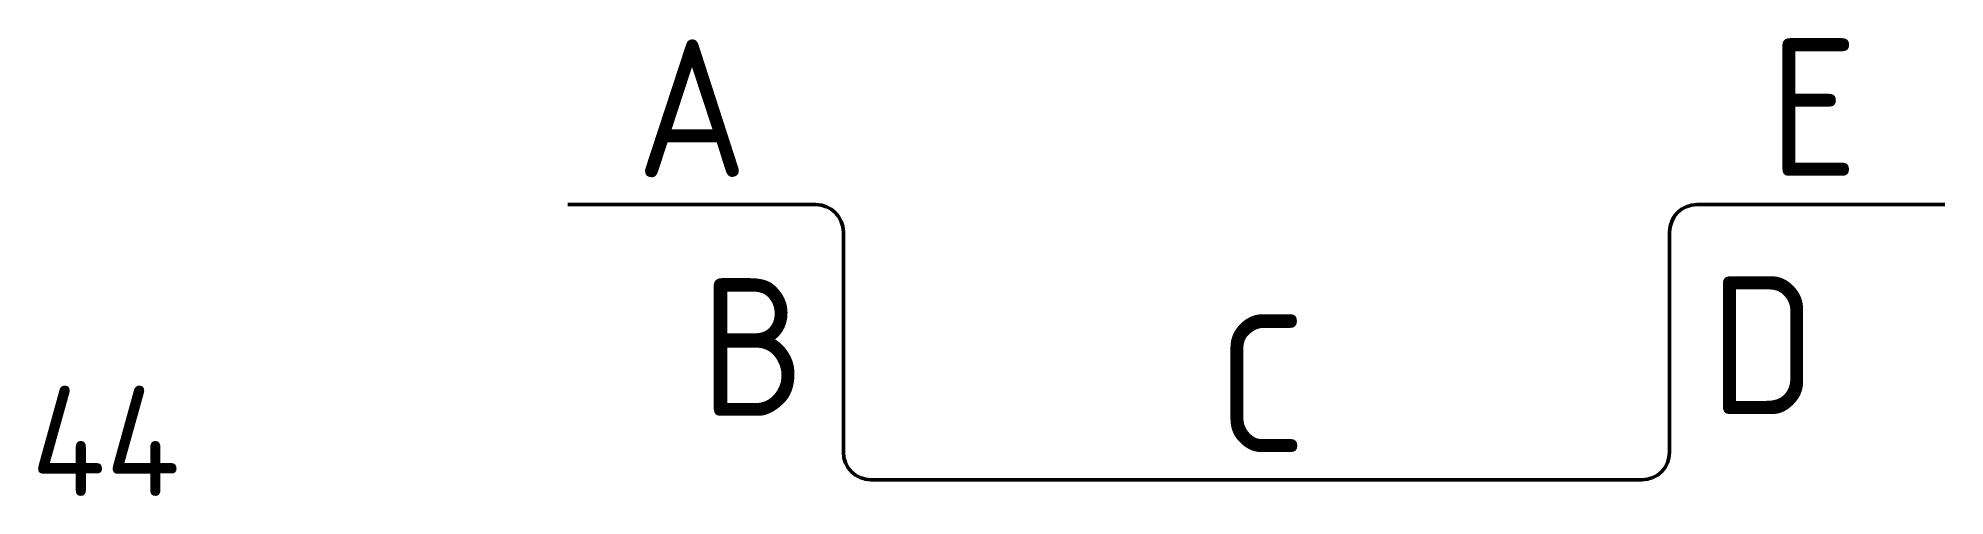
# Model space of a CAD drawing. Extents: x 234219 to 234565, y -46590 to -46507.
import ezdxf
from ezdxf.enums import TextEntityAlignment as Align

# ---------------------------------------------------------------- set-up
doc = ezdxf.new("R2010")
doc.units = 0
doc.layers.add('posedit.mtr.bar', color=7, linetype='Continuous', lineweight=50)
doc.layers.add('posedit.mtr.hidden', color=144, linetype='Continuous', plot=False)
doc.layers.add('posedit.mtr.text', color=3, linetype='Continuous')
doc.styles.add('posedit.ISOCPEUR', font='isocpeur.ttf', dxfattribs={"width": 0.9})

msp = doc.modelspace()

# ---------------------------------------------------------------- linework, layer by layer
at = {"layer": 'posedit.mtr.bar'}
for p, q in [((234314.97, -46537.34), (234359.97, -46537.34)), ((234519.97, -46537.34), (234564.97, -46537.34)), ((234364.97, -46542.34), (234364.97, -46582.34)), ((234514.97, -46582.34), (234514.97, -46542.34)), ((234369.97, -46587.34), (234509.97, -46587.34))]:
    msp.add_line(p, q, dxfattribs=at)
for centre, start, end in [((234359.97, -46542.34), 0, 90), ((234519.97, -46542.34), 90, 180), ((234369.97, -46582.34), 180, 270), ((234509.97, -46582.34), 270, 0)]:
    msp.add_arc(centre, 5, start, end, dxfattribs=at)

# ---------------------------------------------------------------- texts
at = {"layer": 'posedit.mtr.hidden', "color": 144, "style": 'posedit.ISOCPEUR', "width": 0.9}
msp.add_text('44', height=20, dxfattribs=at).set_placement((234217.48, -46590.3))
at = {"layer": 'posedit.mtr.text', "style": 'posedit.ISOCPEUR', "width": 0.9}
for tag, p in [('A', (234337.47, -46519.84)), ('E', (234541.13, -46519.7)), ('C', (234440.92, -46569.84))]:
    msp.add_attdef(tag, text='', height=25, dxfattribs=at).set_placement(p, align=Align.MIDDLE_CENTER)
msp.add_attdef('B', text='', height=25, dxfattribs=at).set_placement((234358.18, -46563.21), align=Align.MIDDLE_RIGHT)
msp.add_attdef('D', text='', height=25, dxfattribs=at).set_placement((234522.24, -46562.88), align=Align.MIDDLE_LEFT)

doc.saveas('drawing.dxf')
